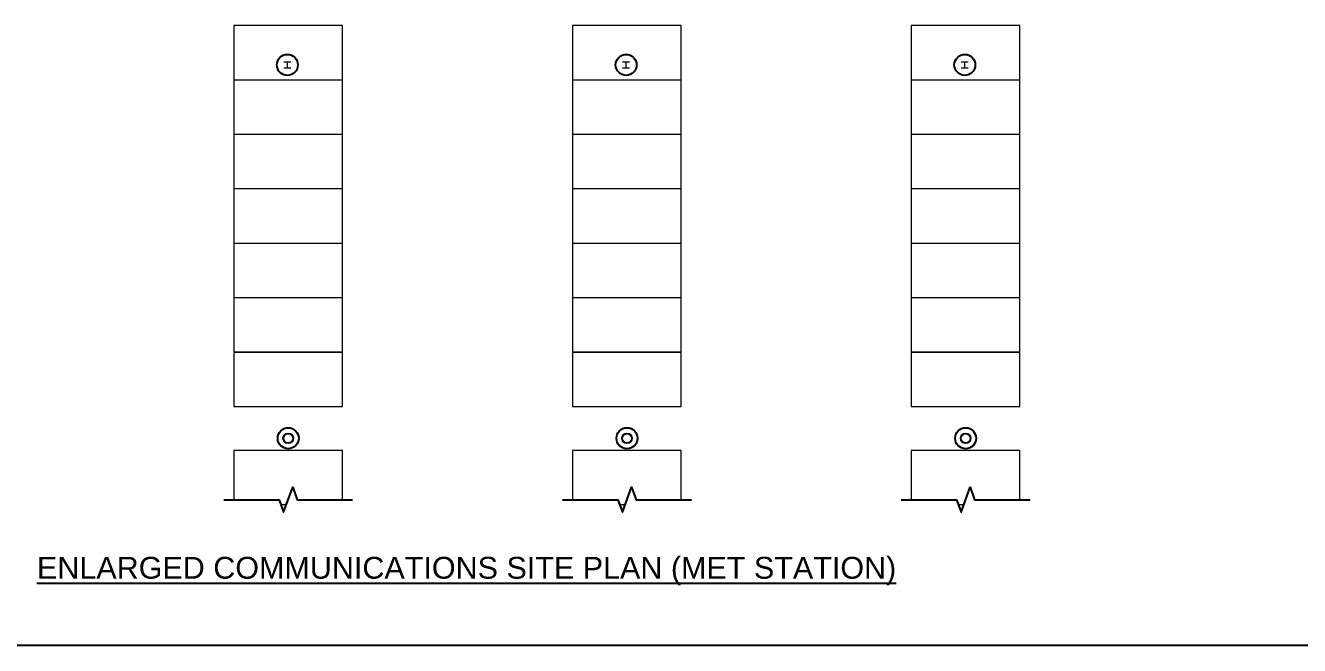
# Model space of a CAD drawing. Header units: feet. Extents: x -4 to 646, y -12 to 598.
# Drawn here: x 4.75 to 13.5, y 0 to 4.26 of the extents above; entities that cross this region are included whole.
import ezdxf

# ---------------------------------------------------------------- set-up
doc = ezdxf.new("R2010")
doc.units = ezdxf.units.FT
doc.header["$MEASUREMENT"] = 0
for name, color, linetype, lineweight in [('E-MODULE', 253, 'Continuous', 0), ('E-TRACER-EQMPT', 252, 'Continuous', 0), ('E-TRACKER MOTOR', 252, 'Continuous', 0)]:
    doc.layers.add(name, color=color, linetype=linetype, lineweight=lineweight)
doc.layers.add('G-ANNO-TTLE', color=3, linetype='Continuous')
doc.styles.add('NEI-A', font='arial.ttf')

msp = doc.modelspace()

# ---------------------------------------------------------------- linework, layer by layer
at = {"linetype": 'Continuous'}
for points in [[(6.11039, 1.00223), (6.49075, 1.00223), (6.522, 0.91638), (6.5845, 1.08809), (6.61575, 1.00223), (6.99611, 1.00223)], [(8.43724, 1.00223), (8.8176, 1.00223), (8.84885, 0.91638), (8.91135, 1.08809), (8.9426, 1.00223), (9.32296, 1.00223)], [(10.76326, 1.00223), (11.14362, 1.00223), (11.17487, 0.91638), (11.23737, 1.08809), (11.26862, 1.00223), (11.64898, 1.00223)]]:
    msp.add_lwpolyline(points, dxfattribs=at)
at = {"layer": 'Defpoints', "color": 5}
msp.add_lwpolyline([(0, 20.5), (31, 20.5), (31, 0), (0, 0)], close=True, dxfattribs=at)
at = {"layer": 'E-MODULE'}
for points in [[(6.92661, 4.26), (6.17988, 4.26), (6.17988, 3.8883), (6.92661, 3.8883), (6.92661, 4.26)], [(9.25346, 4.26), (8.50674, 4.26), (8.50674, 3.8883), (9.25346, 3.8883), (9.25346, 4.26)], [(11.57948, 4.26), (10.83276, 4.26), (10.83276, 3.8883), (11.57948, 3.8883), (11.57948, 4.26)], [(6.92661, 3.8858), (6.17988, 3.8858), (6.17988, 3.5141), (6.92661, 3.5141), (6.92661, 3.8858)], [(9.25346, 3.8858), (8.50674, 3.8858), (8.50674, 3.5141), (9.25346, 3.5141), (9.25346, 3.8858)], [(11.57948, 3.8858), (10.83276, 3.8858), (10.83276, 3.5141), (11.57948, 3.5141), (11.57948, 3.8858)], [(6.92661, 3.5116), (6.17988, 3.5116), (6.17988, 3.13991), (6.92661, 3.13991), (6.92661, 3.5116)], [(9.25346, 3.5116), (8.50674, 3.5116), (8.50674, 3.13991), (9.25346, 3.13991), (9.25346, 3.5116)], [(11.57948, 3.5116), (10.83276, 3.5116), (10.83276, 3.13991), (11.57948, 3.13991), (11.57948, 3.5116)], [(6.92661, 3.13741), (6.17988, 3.13741), (6.17988, 2.76571), (6.92661, 2.76571), (6.92661, 3.13741)], [(9.25346, 3.13741), (8.50674, 3.13741), (8.50674, 2.76571), (9.25346, 2.76571), (9.25346, 3.13741)], [(11.57948, 3.13741), (10.83276, 3.13741), (10.83276, 2.76571), (11.57948, 2.76571), (11.57948, 3.13741)], [(6.92661, 2.76321), (6.17988, 2.76321), (6.17988, 2.39151), (6.92661, 2.39151), (6.92661, 2.76321)], [(9.25346, 2.76321), (8.50674, 2.76321), (8.50674, 2.39151), (9.25346, 2.39151), (9.25346, 2.76321)], [(11.57948, 2.76321), (10.83276, 2.76321), (10.83276, 2.39151), (11.57948, 2.39151), (11.57948, 2.76321)], [(6.92661, 2.38901), (6.17988, 2.38901), (6.17988, 2.01732), (6.92661, 2.01732), (6.92661, 2.38901)], [(9.25346, 2.38901), (8.50674, 2.38901), (8.50674, 2.01732), (9.25346, 2.01732), (9.25346, 2.38901)], [(11.57948, 2.38901), (10.83276, 2.38901), (10.83276, 2.01732), (11.57948, 2.01732), (11.57948, 2.38901)], [(6.92661, 2.01482), (6.17988, 2.01482), (6.17988, 1.64312), (6.92661, 1.64312), (6.92661, 2.01482)], [(9.25346, 2.01482), (8.50674, 2.01482), (8.50674, 1.64312), (9.25346, 1.64312), (9.25346, 2.01482)], [(11.57948, 2.01482), (10.83276, 2.01482), (10.83276, 1.64312), (11.57948, 1.64312), (11.57948, 2.01482)], [(6.92661, 1.34059), (6.17988, 1.34059), (6.17988, 1.00223)], [(6.92661, 1.00223), (6.92661, 1.34059)], [(9.25346, 1.34059), (8.50674, 1.34059), (8.50674, 1.00223)], [(9.25346, 1.00223), (9.25346, 1.34059)], [(11.57948, 1.34059), (10.83276, 1.34059), (10.83276, 1.00223)], [(11.57948, 1.00223), (11.57948, 1.34059)], [(6.50288, 0.9689), (6.54111, 0.9689)], [(8.82973, 0.9689), (8.86797, 0.9689)], [(11.15575, 0.9689), (11.19399, 0.9689)]]:
    msp.add_lwpolyline(points, dxfattribs=at)
at = {"layer": 'E-TRACER-EQMPT', "lineweight": 25}
for centre in [(6.54783, 3.99039), (8.87468, 3.99039), (11.2007, 3.99039)]:
    msp.add_circle(centre, 0.07209, dxfattribs=at)
at = {"layer": 'E-TRACER-EQMPT', "transparency": 33554559}
for points in [[(6.52241, 4.01581), (6.52241, 4.00581), (6.57242, 4.01581)], [(6.52241, 4.00581), (6.57242, 4.01581), (6.57242, 4.00581)], [(6.52241, 3.97414), (6.52241, 3.96414), (6.57242, 3.97414)], [(6.52241, 3.96414), (6.57242, 3.97414), (6.57242, 3.96414)], [(6.55241, 4.01081), (6.54241, 4.01081), (6.55241, 3.96914)], [(6.54241, 4.01081), (6.55241, 3.96914), (6.54241, 3.96914)], [(8.84927, 4.01581), (8.84927, 4.00581), (8.89927, 4.01581)], [(8.84927, 4.00581), (8.89927, 4.01581), (8.89927, 4.00581)], [(8.84927, 3.97414), (8.84927, 3.96414), (8.89927, 3.97414)], [(8.84927, 3.96414), (8.89927, 3.97414), (8.89927, 3.96414)], [(8.87927, 4.01081), (8.86927, 4.01081), (8.87927, 3.96914)], [(8.86927, 4.01081), (8.87927, 3.96914), (8.86927, 3.96914)], [(11.17528, 4.01581), (11.17528, 4.00581), (11.22529, 4.01581)], [(11.17528, 4.00581), (11.22529, 4.01581), (11.22529, 4.00581)], [(11.17528, 3.97414), (11.17528, 3.96414), (11.22529, 3.97414)], [(11.17528, 3.96414), (11.22529, 3.97414), (11.22529, 3.96414)], [(11.20529, 4.01081), (11.19529, 4.01081), (11.20529, 3.96914)], [(11.19529, 4.01081), (11.20529, 3.96914), (11.19529, 3.96914)]]:
    msp.add_solid(points, dxfattribs=at)
at = {"layer": 'E-TRACKER MOTOR', "lineweight": 25}
for centre, radius in [((6.55366, 1.42435), 0.07209), ((8.88052, 1.42435), 0.07209), ((11.20654, 1.42435), 0.07209), ((6.55366, 1.42435), 0.03375), ((8.88052, 1.42435), 0.03375), ((11.20654, 1.42435), 0.03375)]:
    msp.add_circle(centre, radius, dxfattribs=at)

# ---------------------------------------------------------------- texts
at = {"layer": 'G-ANNO-TTLE', "insert": (4.81907, 0.51173), "char_height": 0.15, "attachment_point": 4, "style": 'NEI-A'}
msp.add_mtext_dynamic_manual_height_columns('\\pi0.00904;{\\LENLARGED COMMUNICATIONS SITE PLAN (MET STATION)}', width=5.8967251, gutter_width=0.54688, heights=[0], dxfattribs=at)

doc.saveas('drawing.dxf')
